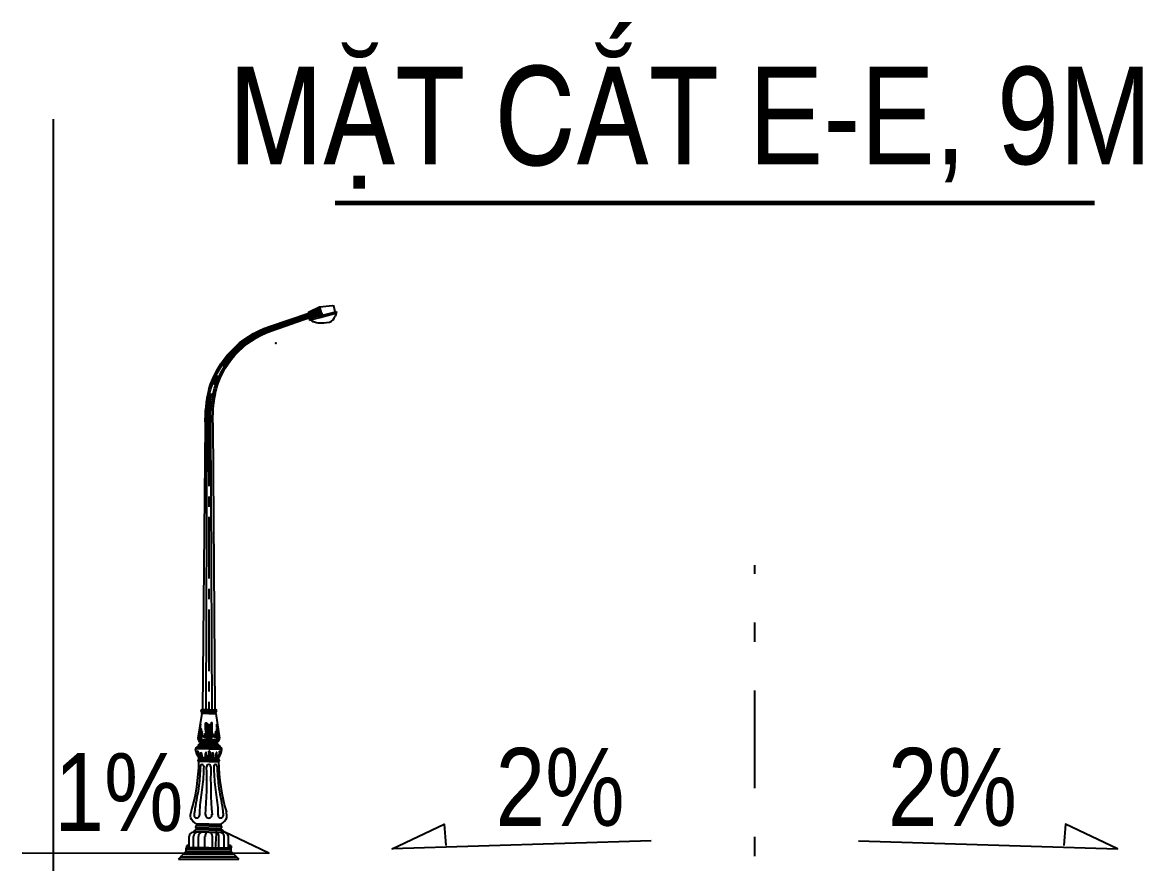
# Model space of a CAD drawing. Header units: millimetres. Extents: x 563079 to 571925, y 2063830 to 2067381.
# Drawn here: x 569082.21 to 569110.63, y 2063873.93 to 2063895.53 of the extents above; entities that cross this region are included whole.
import ezdxf

# ---------------------------------------------------------------- set-up
doc = ezdxf.new("R2010")
doc.units = ezdxf.units.MM
doc.header["$MEASUREMENT"] = 0
doc.linetypes.add('CENTER2', pattern=[1.125, 0.75, -0.125, 0.125, -0.125])
doc.linetypes.add('TIM1', pattern=[5.5, 2.5, -1.25, 0.5, -1.25])
for name, color, linetype in [('Den', 7, 'Continuous'), ('DienHT', 1, 'Continuous'), ('MATCATDUONG', 8, 'Continuous')]:
    doc.layers.add(name, color=color, linetype=linetype)
doc.styles.add('1', font='', dxfattribs={"height": 50})
doc.styles.add('IN', font='')
doc.styles.get('1').set_extended_font_data('.VnArial NarrowH')
doc.styles.get('IN').set_extended_font_data('.VnArial NarrowH')

# ---------------------------------------------------------------- blocks, each defined once
blk = doc.blocks.new('den2')
at = {"layer": 'Den'}
h = blk.add_hatch(color=8, dxfattribs=at)
edge = h.paths.add_edge_path()
edge.add_line((13.47, 67.19), (13.73, 66.3))
edge.add_line((13.73, 66.3), (12.27, 65.91))
edge.add_line((12.27, 65.91), (12.17, 66.55))
edge.add_arc((12.22, 66.56), 0.0557, 105, 189.1284, ccw=False)
edge.add_line((12.21, 66.61), (13.47, 67.19))
at = {"layer": 'Den', "color": 7}
for p, q in [((13.47, 67.19), (15.05, 67.36)), ((15.05, 67.36), (15.2, 67.32)), ((15.38, 66.6), (15.2, 67.32)), ((12.27, 65.91), (12.31, 65.78)), ((-0.45, 52.9), (-0.75, 18.16)), ((0.49, 52.86), (0.74, 18.16)), ((-0.85, 17.7), (-1.33, 14.7)), ((-0.01, 18.16), (-0.85, 18.16)), ((-0.85, 17.7), (-0.85, 17.92)), ((-0.75, 18.24), (-0.84, 18.16)), ((-0.01, 18.16), (0.84, 18.16)), ((0.74, 18.24), (0.83, 18.16)), ((0.84, 17.7), (0.84, 17.92)), ((0.84, 17.7), (1.32, 14.7)), ((-1.19, 13.87), (-1.19, 13.98)), ((1.18, 13.87), (1.18, 13.98)), ((-1.19, 12.13), (-1.19, 12.32)), ((1.18, 12.13), (1.18, 12.32)), ((-1.47, 4.25), (-1.47, 4.05)), ((1.46, 4.25), (1.46, 4.05)), ((-2.4, 1.36), (-2.4, 2.75)), ((-1.47, 3.57), (-1.52, 3.57)), ((-1.47, 3.57), (-1.47, 3.77)), ((1.46, 3.57), (1.46, 3.77)), ((1.46, 3.57), (1.51, 3.57)), ((2.39, 1.36), (2.39, 2.75)), ((-2.75, 1.22), (-2.75, 1.36)), ((2.74, 1.22), (2.74, 1.36)), ((-3.67, 0.01), (-2.75, 0.96)), ((-3.67, 0.01), (3.67, -0.01)), ((-3.4, 0.28), (3.38, 0.28)), ((-3.07, 0.62), (3.05, 0.62)), ((-2.84, 0.85), (2.82, 0.85)), ((-2.75, 0.93), (-2.75, 1.22)), ((-0.02, 0.93), (-2.75, 0.93)), ((-0.02, 0.93), (2.74, 0.93)), ((2.74, 0.93), (2.74, 1.22)), ((2.74, 0.93), (3.67, -0.01))]:
    blk.add_line(p, q, dxfattribs=at)
at = {"layer": 'Den', "color": 3}
for p in [(12.27, 65.91), (13.47, 67.19)]:
    blk.add_line(p, (13.73, 66.3), dxfattribs=at)
at = {"layer": 'Den', "color": 8}
for p, q in [((-0.24, 52.87), (-0.36, 18.16)), ((0.23, 52.88), (0.37, 18.16)), ((-0.01, 17.92), (-0.85, 17.92)), ((-0.01, 17.92), (-0.85, 17.92)), ((-0.01, 17.7), (-0.85, 17.7)), ((-0.01, 17.92), (0.84, 17.92)), ((-0.01, 17.7), (0.84, 17.7)), ((-0.01, 13.6), (-1.43, 13.6)), ((-0.01, 13.72), (-1.33, 13.72)), ((-0.01, 13.98), (-1.19, 13.98)), ((-0.01, 13.87), (-1.19, 13.87)), ((-0.01, 14.22), (-0.96, 14.22)), ((-0.01, 14.22), (0.95, 14.22)), ((-0.01, 14.22), (0.95, 14.22)), ((-0.01, 13.98), (1.18, 13.98)), ((-0.01, 13.87), (1.18, 13.87)), ((-0.01, 13.72), (1.32, 13.72)), ((-0.01, 13.6), (1.42, 13.6)), ((-0.01, 13.4), (-1.64, 13.4)), ((-1.45, 12.88), (-1.44, 12.81)), ((-1.44, 12.88), (-1.45, 12.88)), ((-1.43, 12.97), (-1.44, 12.94)), ((-1.44, 12.94), (-1.44, 12.9)), ((-1.44, 12.9), (-1.42, 12.87)), ((-1.44, 12.81), (-1.43, 12.75)), ((-1.43, 12.97), (-1.41, 12.9)), ((-1.43, 12.75), (-1.42, 12.71)), ((-1.41, 13.04), (-1.42, 13.01)), ((-1.42, 13.01), (-1.42, 13)), ((-1.42, 13), (-1.42, 12.98)), ((-1.42, 12.98), (-1.41, 12.96)), ((-1.42, 12.87), (-1.4, 12.84)), ((-1.39, 13.03), (-1.41, 13.04)), ((-1.41, 12.96), (-1.4, 12.95)), ((-1.41, 12.9), (-1.39, 12.88)), ((-1.4, 13.12), (-1.39, 13.13)), ((-1.4, 13.1), (-1.4, 13.12)), ((-1.4, 13.06), (-1.4, 13.1)), ((-1.37, 13.02), (-1.4, 13.06)), ((-1.4, 12.95), (-1.39, 12.94)), ((-1.4, 12.84), (-1.4, 12.8)), ((-1.4, 12.8), (-1.39, 12.75)), ((-1.39, 13.13), (-1.37, 13.15)), ((-1.37, 13.02), (-1.39, 13.03)), ((-1.39, 12.94), (-1.39, 12.93)), ((-1.39, 12.93), (-1.37, 12.92)), ((-1.39, 12.88), (-1.37, 12.85)), ((-1.37, 13.15), (-1.35, 13.16)), ((-1.36, 12.99), (-1.37, 13.02)), ((-1.35, 12.95), (-1.36, 12.99)), ((-1.35, 12.95), (-1.36, 12.99)), ((-1.33, 13.15), (-1.35, 13.16)), ((-1.35, 12.95), (-1.34, 12.99)), ((-1.35, 12.95), (-1.34, 12.99)), ((-1.34, 12.99), (-1.33, 13.02)), ((-1.31, 13.13), (-1.33, 13.15)), ((-1.33, 13.02), (-1.3, 13.06)), ((-1.33, 13.02), (-1.31, 13.03)), ((-1.33, 13.02), (-1.31, 13.03)), ((-1.32, 12.93), (-1.33, 12.92)), ((-1.31, 12.88), (-1.33, 12.85)), ((-1.31, 12.94), (-1.32, 12.93)), ((-1.3, 13.12), (-1.31, 13.13)), ((-1.31, 13.03), (-1.29, 13.04)), ((-1.31, 13.03), (-1.29, 13.04)), ((-1.3, 12.95), (-1.31, 12.94)), ((-1.29, 12.9), (-1.31, 12.88)), ((-1.3, 12.8), (-1.31, 12.75)), ((-1.3, 13.1), (-1.3, 13.12)), ((-1.3, 13.06), (-1.3, 13.1)), ((-1.29, 12.96), (-1.3, 12.95)), ((-1.28, 12.87), (-1.3, 12.84)), ((-1.3, 12.84), (-1.3, 12.8)), ((-1.28, 12.71), (-1.3, 12.65)), ((-1.29, 13.04), (-1.28, 13.01)), ((-1.29, 13.04), (-1.28, 13.01)), ((-1.28, 12.98), (-1.29, 12.96)), ((-1.28, 13.01), (-1.28, 13)), ((-1.28, 13.01), (-1.28, 13)), ((-1.28, 13), (-1.28, 12.98)), ((-1.26, 12.9), (-1.28, 12.87)), ((-1.26, 12.81), (-1.28, 12.75)), ((-1.28, 12.75), (-1.28, 12.71)), ((-1.26, 12.88), (-1.25, 12.88)), ((-1.25, 12.88), (-1.26, 12.81)), ((-1.26, 12.79), (-1.23, 12.8)), ((-1.23, 12.8), (-1.25, 12.72)), ((-1.25, 12.72), (-1.25, 12.66)), ((-1.25, 12.66), (-1.25, 12.61)), ((-1.25, 12.61), (-1.23, 12.57)), ((-1.23, 12.57), (-1.25, 12.53)), ((-1.22, 12.55), (-1.25, 12.51)), ((-1.25, 12.51), (-1.23, 12.47)), ((-1.19, 12.58), (-1.22, 12.55)), ((-1.17, 12.58), (-1.2, 12.66)), ((-1.2, 12.66), (-1.19, 12.58)), ((-0.01, 12.32), (-1.19, 12.32)), ((-0.01, 12.13), (-1.19, 12.13)), ((-1.18, 12.45), (-1.17, 12.52)), ((-1.16, 12.58), (-1.17, 12.61)), ((-1.16, 12.58), (-1.17, 12.61)), ((-1.17, 12.52), (-1.17, 12.58)), ((-1.16, 12.49), (-1.17, 12.48)), ((-1.16, 12.49), (-1.17, 12.48)), ((-1.17, 12.48), (-1.17, 12.47)), ((-1.17, 12.48), (-1.17, 12.47)), ((-1.17, 12.47), (-1.17, 12.46)), ((-1.17, 12.47), (-1.17, 12.46)), ((-1.17, 12.46), (-1.17, 12.45)), ((-1.17, 12.46), (-1.17, 12.45)), ((-1.17, 12.45), (-1.17, 12.44)), ((-1.17, 12.45), (-1.17, 12.44)), ((-1.17, 12.44), (-1.17, 12.43)), ((-1.17, 12.44), (-1.17, 12.43)), ((-1.17, 12.43), (-1.17, 12.42)), ((-1.17, 12.43), (-1.17, 12.42)), ((-1.16, 12.56), (-1.16, 12.58)), ((-1.16, 12.56), (-1.16, 12.58)), ((-1.15, 12.54), (-1.16, 12.56)), ((-1.15, 12.54), (-1.16, 12.56)), ((-1.15, 12.51), (-1.16, 12.5)), ((-1.15, 12.51), (-1.16, 12.5)), ((-1.16, 12.5), (-1.16, 12.49)), ((-1.16, 12.5), (-1.16, 12.49)), ((-1.14, 12.59), (-1.15, 12.57)), ((-1.14, 12.59), (-1.15, 12.57)), ((-1.15, 12.57), (-1.15, 12.55)), ((-1.15, 12.57), (-1.15, 12.55)), ((-1.15, 12.55), (-1.15, 12.53)), ((-1.15, 12.55), (-1.15, 12.53)), ((-1.15, 12.52), (-1.15, 12.54)), ((-1.15, 12.52), (-1.15, 12.54)), ((-1.15, 12.53), (-1.15, 12.52)), ((-1.15, 12.53), (-1.15, 12.52)), ((-1.15, 12.52), (-1.15, 12.51)), ((-1.15, 12.52), (-1.15, 12.51)), ((-1.13, 12.6), (-1.14, 12.61)), ((-1.14, 12.61), (-1.14, 12.6)), ((-1.13, 12.6), (-1.14, 12.61)), ((-1.14, 12.61), (-1.14, 12.6)), ((-1.14, 12.6), (-1.14, 12.59)), ((-1.14, 12.6), (-1.14, 12.59)), ((-1.12, 12.59), (-1.13, 12.6)), ((-1.12, 12.59), (-1.13, 12.6)), ((-1.12, 12.43), (-1.13, 12.42)), ((-1.12, 12.43), (-1.13, 12.42)), ((-1.13, 12.42), (-1.13, 12.4)), ((-1.11, 12.56), (-1.12, 12.59)), ((-1.11, 12.56), (-1.12, 12.59)), ((-1.11, 12.48), (-1.12, 12.46)), ((-1.11, 12.48), (-1.12, 12.46)), ((-1.12, 12.46), (-1.12, 12.43)), ((-1.12, 12.46), (-1.12, 12.43)), ((-1.12, 12.39), (-1.11, 12.4)), ((-1.12, 12.38), (-1.12, 12.39)), ((-1.12, 12.37), (-1.12, 12.38)), ((-1.12, 12.36), (-1.12, 12.37)), ((-1.11, 12.35), (-1.12, 12.36)), ((-1.11, 12.53), (-1.11, 12.56)), ((-1.11, 12.53), (-1.11, 12.56)), ((-1.11, 12.5), (-1.11, 12.53)), ((-1.11, 12.5), (-1.11, 12.53)), ((-1.11, 12.48), (-1.11, 12.5)), ((-1.11, 12.48), (-1.11, 12.5)), ((-1.1, 12.49), (-1.11, 12.48)), ((-1.1, 12.49), (-1.11, 12.48)), ((-1.11, 12.41), (-1.1, 12.42)), ((-1.11, 12.4), (-1.11, 12.41)), ((-1.1, 12.34), (-1.11, 12.35)), ((-1.09, 12.48), (-1.1, 12.49)), ((-1.09, 12.48), (-1.1, 12.49)), ((-1.1, 12.44), (-1.09, 12.47)), ((-1.1, 12.44), (-1.09, 12.47)), ((-1.1, 12.42), (-1.1, 12.44)), ((-1.1, 12.42), (-1.1, 12.44)), ((-1.09, 12.47), (-1.09, 12.48)), ((-1.09, 12.47), (-1.09, 12.48)), ((-0.98, 12.85), (-0.96, 12.89)), ((-0.96, 12.78), (-0.98, 12.85)), ((-0.98, 12.74), (-0.97, 12.78)), ((-0.93, 12.67), (-0.98, 12.74)), ((-0.98, 12.54), (-0.98, 12.57)), ((-0.98, 12.57), (-0.96, 12.57)), ((-0.96, 12.48), (-0.98, 12.54)), ((-0.98, 12.32), (-0.93, 12.4)), ((-0.97, 12.78), (-0.95, 12.74)), ((-0.96, 12.99), (-0.95, 13.01)), ((-0.96, 12.92), (-0.96, 12.99)), ((-0.92, 12.83), (-0.96, 12.92)), ((-0.96, 12.89), (-0.96, 12.9)), ((-0.96, 12.9), (-0.94, 12.85)), ((-0.92, 12.72), (-0.96, 12.78)), ((-0.96, 12.62), (-0.96, 12.68)), ((-0.96, 12.68), (-0.93, 12.64)), ((-0.92, 12.56), (-0.96, 12.62)), ((-0.96, 12.57), (-0.94, 12.52)), ((-0.93, 12.46), (-0.96, 12.48)), ((-0.95, 13.01), (-0.93, 12.98)), ((-0.95, 12.74), (-0.92, 12.72)), ((-0.94, 12.85), (-0.92, 12.83)), ((-0.94, 12.52), (-0.92, 12.5)), ((-0.92, 12.59), (-0.93, 12.67)), ((-0.93, 12.64), (-0.92, 12.62)), ((-0.93, 12.43), (-0.93, 12.46)), ((-0.93, 12.4), (-0.93, 12.43)), ((-0.92, 12.62), (-0.92, 12.59)), ((-0.92, 12.5), (-0.92, 12.56)), ((-0.92, 12.5), (-0.92, 12.5)), ((-0.37, 12.6), (-0.35, 12.67)), ((-0.36, 12.63), (-0.37, 12.6)), ((-0.37, 12.57), (-0.32, 12.63)), ((-0.37, 12.51), (-0.37, 12.57)), ((-0.36, 12.5), (-0.37, 12.51)), ((-0.36, 12.84), (-0.32, 12.93)), ((-0.34, 12.85), (-0.36, 12.84)), ((-0.36, 12.73), (-0.33, 12.79)), ((-0.34, 12.74), (-0.36, 12.73)), ((-0.35, 12.65), (-0.36, 12.63)), ((-0.34, 12.53), (-0.36, 12.5)), ((-0.34, 13.01), (-0.35, 12.98)), ((-0.35, 12.67), (-0.31, 12.75)), ((-0.32, 12.68), (-0.35, 12.65)), ((-0.35, 12.46), (-0.33, 12.49)), ((-0.35, 12.43), (-0.35, 12.46)), ((-0.35, 12.4), (-0.35, 12.43)), ((-0.31, 12.33), (-0.35, 12.4)), ((-0.32, 13), (-0.34, 13.01)), ((-0.32, 12.91), (-0.34, 12.85)), ((-0.31, 12.79), (-0.34, 12.74)), ((-0.33, 12.57), (-0.34, 12.53)), ((-0.33, 12.79), (-0.31, 12.85)), ((-0.31, 12.58), (-0.33, 12.57)), ((-0.33, 12.49), (-0.31, 12.54)), ((-0.32, 12.93), (-0.32, 13)), ((-0.32, 12.9), (-0.32, 12.91)), ((-0.31, 12.85), (-0.32, 12.9)), ((-0.32, 12.63), (-0.32, 12.68)), ((-0.31, 12.75), (-0.31, 12.79)), ((-0.31, 12.54), (-0.31, 12.58)), ((0.07, 12.32), (-0.29, 12.32)), ((-0.19, 12.49), (-0.18, 12.49)), ((-0.19, 12.49), (-0.19, 12.49)), ((-0.19, 12.48), (-0.19, 12.49)), ((-0.19, 12.45), (-0.19, 12.48)), ((-0.18, 12.43), (-0.19, 12.45)), ((-0.19, 12.35), (-0.17, 12.36)), ((-0.18, 12.54), (-0.17, 12.56)), ((-0.18, 12.51), (-0.18, 12.54)), ((-0.18, 12.49), (-0.18, 12.51)), ((-0.18, 12.49), (-0.17, 12.46)), ((-0.18, 12.41), (-0.18, 12.43)), ((-0.17, 12.4), (-0.18, 12.41)), ((-0.17, 12.56), (-0.16, 12.59)), ((-0.17, 12.46), (-0.16, 12.44)), ((-0.17, 12.39), (-0.17, 12.4)), ((-0.16, 12.39), (-0.17, 12.39)), ((-0.17, 12.36), (-0.16, 12.37)), ((-0.16, 12.59), (-0.15, 12.61)), ((-0.16, 12.44), (-0.16, 12.42)), ((-0.16, 12.42), (-0.15, 12.41)), ((-0.16, 12.38), (-0.16, 12.39)), ((-0.16, 12.37), (-0.16, 12.38)), ((-0.15, 12.62), (-0.14, 12.61)), ((-0.15, 12.61), (-0.15, 12.62)), ((-0.14, 12.61), (-0.14, 12.6)), ((-0.14, 12.6), (-0.14, 12.58)), ((-0.14, 12.58), (-0.14, 12.56)), ((-0.14, 12.56), (-0.14, 12.54)), ((-0.14, 12.54), (-0.14, 12.53)), ((-0.14, 12.53), (-0.13, 12.52)), ((-0.13, 12.55), (-0.12, 12.56)), ((-0.13, 12.53), (-0.13, 12.55)), ((-0.13, 12.52), (-0.13, 12.51)), ((-0.13, 12.51), (-0.12, 12.5)), ((-0.12, 12.59), (-0.08, 12.66)), ((-0.12, 12.59), (-0.12, 12.62)), ((-0.11, 12.52), (-0.12, 12.59)), ((-0.12, 12.56), (-0.12, 12.59)), ((-0.12, 12.5), (-0.12, 12.49)), ((-0.12, 12.49), (-0.12, 12.48)), ((-0.12, 12.48), (-0.12, 12.46)), ((-0.12, 12.46), (-0.12, 12.45)), ((-0.12, 12.46), (-0.12, 12.46)), ((-0.12, 12.45), (-0.12, 12.44)), ((-0.12, 12.44), (-0.12, 12.43)), ((-0.11, 12.46), (-0.11, 12.52)), ((-0.08, 12.66), (-0.09, 12.59)), ((-0.09, 12.59), (-0.07, 12.56)), ((-0.07, 12.56), (-0.04, 12.52)), ((-0.05, 12.8), (-0.03, 12.72)), ((-0.03, 12.8), (-0.05, 12.8)), ((-0.04, 12.61), (-0.05, 12.58)), ((-0.05, 12.58), (-0.04, 12.53)), ((-0.04, 12.52), (-0.05, 12.48)), ((-0.04, 12.89), (-0.02, 12.81)), ((-0.02, 12.88), (-0.04, 12.89)), ((-0.03, 12.67), (-0.04, 12.61)), ((-0.02, 12.98), (-0.03, 12.95)), ((-0.03, 12.95), (-0.02, 12.9)), ((-0.03, 12.72), (-0.03, 12.67)), ((-0.02, 12.97), (0, 12.9)), ((-0.02, 12.9), (0, 12.88)), ((-0.02, 12.81), (-0.01, 12.76)), ((-0.01, 13.4), (1.61, 13.4)), ((-0.01, 12.76), (0, 12.71)), ((-0.01, 12.32), (1.18, 12.32)), ((-0.01, 12.13), (1.18, 12.13)), ((0.01, 13.04), (0, 13.02)), ((0, 13.02), (0, 13.01)), ((0, 13.01), (0, 12.99)), ((0, 12.99), (0.01, 12.97)), ((0, 12.9), (0.03, 12.88)), ((0, 12.88), (0.01, 12.85)), ((0, 12.71), (0.02, 12.66)), ((0.01, 13.11), (0.02, 13.12)), ((0.02, 13.07), (0.01, 13.11)), ((0.03, 13.04), (0.01, 13.04)), ((0.01, 12.97), (0.01, 12.96)), ((0.01, 12.96), (0.02, 12.94)), ((0.01, 12.85), (0.01, 12.8)), ((0.01, 12.8), (0.03, 12.76)), ((0.02, 13.12), (0.03, 13.14)), ((0.04, 13.03), (0.02, 13.07)), ((0.02, 12.94), (0.03, 12.93)), ((0.03, 13.14), (0.05, 13.15)), ((0.04, 13.02), (0.03, 13.04)), ((0.03, 12.93), (0.05, 12.92)), ((0.03, 12.88), (0.05, 12.86)), ((0.06, 13), (0.04, 13.02)), ((0.05, 13.15), (0.06, 13.16)), ((0.07, 12.96), (0.06, 13)), ((0.07, 12.96), (0.06, 13)), ((0.08, 13.15), (0.07, 13.16)), ((0.07, 12.96), (0.08, 13)), ((0.07, 12.96), (0.08, 13)), ((0.07, 12.32), (0.42, 12.32)), ((0.07, 12.32), (0.42, 12.32)), ((0.1, 13.14), (0.08, 13.15)), ((0.08, 13), (0.09, 13.02)), ((0.1, 12.93), (0.08, 12.92)), ((0.1, 12.88), (0.08, 12.86)), ((0.09, 13.03), (0.11, 13.07)), ((0.09, 13.02), (0.1, 13.04)), ((0.09, 13.02), (0.1, 13.04)), ((0.11, 13.12), (0.1, 13.14)), ((0.1, 13.04), (0.13, 13.04)), ((0.1, 13.04), (0.13, 13.04)), ((0.11, 12.94), (0.1, 12.93)), ((0.13, 12.9), (0.1, 12.88)), ((0.12, 12.8), (0.1, 12.76)), ((0.12, 13.11), (0.11, 13.12)), ((0.11, 13.07), (0.12, 13.11)), ((0.12, 12.96), (0.11, 12.94)), ((0.14, 12.71), (0.11, 12.66)), ((0.13, 12.97), (0.12, 12.96)), ((0.14, 12.88), (0.12, 12.85)), ((0.12, 12.85), (0.12, 12.8)), ((0.13, 13.04), (0.13, 13.02)), ((0.13, 13.04), (0.13, 13.02)), ((0.13, 13.02), (0.13, 13.01)), ((0.13, 13.02), (0.13, 13.01)), ((0.13, 13.01), (0.13, 12.99)), ((0.13, 12.99), (0.13, 12.97)), ((0.15, 12.9), (0.14, 12.88)), ((0.15, 12.81), (0.14, 12.76)), ((0.14, 12.76), (0.14, 12.71)), ((0.15, 12.88), (0.17, 12.89)), ((0.17, 12.89), (0.15, 12.81)), ((0.16, 12.8), (0.19, 12.8)), ((0.19, 12.8), (0.16, 12.72)), ((0.16, 12.72), (0.16, 12.67)), ((0.16, 12.67), (0.17, 12.61)), ((0.17, 12.61), (0.19, 12.58)), ((0.19, 12.58), (0.17, 12.53)), ((0.2, 12.56), (0.17, 12.52)), ((0.17, 12.52), (0.19, 12.48)), ((0.23, 12.59), (0.2, 12.56)), ((0.25, 12.59), (0.21, 12.66)), ((0.21, 12.66), (0.23, 12.59)), ((0.24, 12.52), (0.25, 12.59)), ((0.24, 12.46), (0.24, 12.52)), ((0.25, 12.59), (0.25, 12.62)), ((0.25, 12.59), (0.25, 12.62)), ((0.26, 12.56), (0.25, 12.59)), ((0.26, 12.56), (0.25, 12.59)), ((0.26, 12.51), (0.25, 12.5)), ((0.26, 12.51), (0.25, 12.5)), ((0.25, 12.5), (0.25, 12.49)), ((0.25, 12.5), (0.25, 12.49)), ((0.25, 12.49), (0.25, 12.48)), ((0.25, 12.49), (0.25, 12.48)), ((0.25, 12.48), (0.25, 12.46)), ((0.25, 12.48), (0.25, 12.46)), ((0.25, 12.46), (0.25, 12.46)), ((0.25, 12.46), (0.25, 12.45)), ((0.25, 12.46), (0.25, 12.46)), ((0.25, 12.46), (0.25, 12.45)), ((0.25, 12.45), (0.25, 12.44)), ((0.25, 12.45), (0.25, 12.44)), ((0.25, 12.44), (0.25, 12.43)), ((0.25, 12.44), (0.25, 12.43)), ((0.26, 12.55), (0.26, 12.56)), ((0.26, 12.55), (0.26, 12.56)), ((0.27, 12.53), (0.26, 12.55)), ((0.27, 12.53), (0.26, 12.55)), ((0.27, 12.53), (0.26, 12.52)), ((0.27, 12.53), (0.26, 12.52)), ((0.26, 12.52), (0.26, 12.51)), ((0.26, 12.52), (0.26, 12.51)), ((0.28, 12.62), (0.27, 12.61)), ((0.28, 12.62), (0.27, 12.61)), ((0.27, 12.61), (0.27, 12.6)), ((0.27, 12.61), (0.27, 12.6)), ((0.27, 12.6), (0.27, 12.58)), ((0.27, 12.6), (0.27, 12.58)), ((0.27, 12.58), (0.27, 12.56)), ((0.27, 12.58), (0.27, 12.56)), ((0.27, 12.56), (0.27, 12.54)), ((0.27, 12.56), (0.27, 12.54)), ((0.27, 12.54), (0.27, 12.53)), ((0.27, 12.54), (0.27, 12.53)), ((0.29, 12.61), (0.28, 12.62)), ((0.29, 12.61), (0.28, 12.62)), ((0.29, 12.59), (0.29, 12.61)), ((0.29, 12.59), (0.29, 12.61)), ((0.31, 12.56), (0.29, 12.59)), ((0.31, 12.56), (0.29, 12.59)), ((0.3, 12.46), (0.29, 12.44)), ((0.3, 12.46), (0.29, 12.44)), ((0.29, 12.44), (0.29, 12.42)), ((0.29, 12.44), (0.29, 12.42)), ((0.29, 12.42), (0.29, 12.41)), ((0.29, 12.38), (0.3, 12.39)), ((0.29, 12.37), (0.29, 12.38)), ((0.3, 12.36), (0.29, 12.37)), ((0.31, 12.49), (0.3, 12.46)), ((0.31, 12.49), (0.3, 12.46)), ((0.3, 12.4), (0.31, 12.41)), ((0.3, 12.39), (0.3, 12.4)), ((0.3, 12.39), (0.3, 12.39)), ((0.32, 12.35), (0.3, 12.36)), ((0.31, 12.54), (0.31, 12.56)), ((0.31, 12.54), (0.31, 12.56)), ((0.31, 12.51), (0.31, 12.54)), ((0.31, 12.51), (0.31, 12.54)), ((0.31, 12.49), (0.31, 12.51)), ((0.31, 12.49), (0.31, 12.51)), ((0.32, 12.49), (0.31, 12.49)), ((0.32, 12.49), (0.31, 12.49)), ((0.31, 12.43), (0.32, 12.45)), ((0.31, 12.43), (0.32, 12.45)), ((0.31, 12.41), (0.31, 12.43)), ((0.32, 12.48), (0.32, 12.49)), ((0.32, 12.49), (0.32, 12.49)), ((0.32, 12.48), (0.32, 12.49)), ((0.32, 12.49), (0.32, 12.49)), ((0.32, 12.45), (0.32, 12.48)), ((0.32, 12.45), (0.32, 12.48)), ((0.44, 12.85), (0.45, 12.9)), ((0.46, 12.79), (0.44, 12.85)), ((0.44, 12.75), (0.45, 12.79)), ((0.48, 12.67), (0.44, 12.75)), ((0.44, 12.54), (0.44, 12.58)), ((0.44, 12.58), (0.46, 12.57)), ((0.46, 12.49), (0.44, 12.54)), ((0.44, 12.33), (0.48, 12.4)), ((0.45, 13), (0.47, 13.01)), ((0.45, 12.93), (0.45, 13)), ((0.49, 12.84), (0.45, 12.93)), ((0.45, 12.9), (0.45, 12.91)), ((0.45, 12.91), (0.48, 12.85)), ((0.45, 12.79), (0.47, 12.74)), ((0.45, 12.63), (0.45, 12.68)), ((0.45, 12.68), (0.48, 12.65)), ((0.5, 12.57), (0.45, 12.63)), ((0.49, 12.73), (0.46, 12.79)), ((0.46, 12.57), (0.48, 12.53)), ((0.48, 12.46), (0.46, 12.49)), ((0.47, 13.01), (0.48, 12.98)), ((0.47, 12.74), (0.49, 12.73)), ((0.48, 12.85), (0.49, 12.84)), ((0.5, 12.6), (0.48, 12.67)), ((0.48, 12.65), (0.49, 12.63)), ((0.48, 12.53), (0.49, 12.5)), ((0.48, 12.43), (0.48, 12.46)), ((0.48, 12.4), (0.48, 12.43)), ((0.49, 12.63), (0.5, 12.6)), ((0.49, 12.5), (0.5, 12.51)), ((0.5, 12.51), (0.5, 12.57)), ((0.92, 12.6), (0.93, 12.68)), ((0.93, 12.63), (0.92, 12.6)), ((0.92, 12.57), (0.97, 12.63)), ((0.92, 12.52), (0.92, 12.57)), ((0.93, 12.51), (0.92, 12.52)), ((0.95, 13.02), (0.93, 12.99)), ((0.93, 12.84), (0.97, 12.94)), ((0.94, 12.86), (0.93, 12.84)), ((0.93, 12.74), (0.96, 12.8)), ((0.93, 12.68), (0.98, 12.76)), ((0.95, 12.75), (0.93, 12.74)), ((0.97, 12.69), (0.93, 12.66)), ((0.93, 12.66), (0.93, 12.63)), ((0.94, 12.53), (0.93, 12.51)), ((0.93, 12.47), (0.96, 12.5)), ((0.93, 12.44), (0.93, 12.47)), ((0.93, 12.41), (0.93, 12.44)), ((0.98, 12.33), (0.93, 12.41)), ((0.97, 12.91), (0.94, 12.86)), ((0.96, 12.58), (0.94, 12.53)), ((0.97, 13.01), (0.95, 13.02)), ((0.97, 12.8), (0.95, 12.75)), ((0.96, 12.8), (0.98, 12.86)), ((0.98, 12.59), (0.96, 12.58)), ((0.96, 12.5), (0.98, 12.55)), ((0.97, 12.94), (0.97, 13.01)), ((0.97, 12.91), (0.97, 12.91)), ((0.98, 12.86), (0.97, 12.91)), ((0.98, 12.76), (0.97, 12.8)), ((0.97, 12.63), (0.97, 12.69)), ((0.98, 12.55), (0.98, 12.59)), ((1.18, 12.33), (0.99, 12.33)), ((1.1, 12.5), (1.11, 12.49)), ((1.1, 12.49), (1.1, 12.5)), ((1.1, 12.48), (1.1, 12.49)), ((1.1, 12.46), (1.1, 12.48)), ((1.1, 12.44), (1.1, 12.46)), ((1.11, 12.42), (1.1, 12.44)), ((1.1, 12.36), (1.12, 12.36)), ((1.11, 12.57), (1.13, 12.6)), ((1.11, 12.54), (1.11, 12.57)), ((1.11, 12.52), (1.11, 12.54)), ((1.11, 12.49), (1.11, 12.52)), ((1.11, 12.49), (1.12, 12.47)), ((1.11, 12.41), (1.11, 12.42)), ((1.12, 12.4), (1.11, 12.41)), ((1.12, 12.47), (1.13, 12.44)), ((1.12, 12.39), (1.12, 12.4)), ((1.13, 12.38), (1.12, 12.39)), ((1.12, 12.36), (1.13, 12.37)), ((1.13, 12.62), (1.14, 12.63)), ((1.13, 12.6), (1.13, 12.62)), ((1.13, 12.44), (1.13, 12.43)), ((1.13, 12.43), (1.13, 12.41)), ((1.13, 12.37), (1.13, 12.38)), ((1.14, 12.63), (1.14, 12.61)), ((1.14, 12.61), (1.15, 12.6)), ((1.15, 12.6), (1.15, 12.59)), ((1.15, 12.59), (1.15, 12.57)), ((1.15, 12.55), (1.16, 12.57)), ((1.15, 12.57), (1.15, 12.55)), ((1.15, 12.54), (1.15, 12.55)), ((1.15, 12.55), (1.15, 12.54)), ((1.15, 12.54), (1.15, 12.53)), ((1.15, 12.53), (1.16, 12.52)), ((1.16, 12.57), (1.17, 12.6)), ((1.16, 12.52), (1.16, 12.5)), ((1.16, 12.5), (1.17, 12.5)), ((1.17, 12.6), (1.2, 12.67)), ((1.17, 12.6), (1.17, 12.62)), ((1.18, 12.53), (1.17, 12.6)), ((1.17, 12.5), (1.17, 12.49)), ((1.17, 12.49), (1.17, 12.47)), ((1.17, 12.47), (1.17, 12.45)), ((1.17, 12.47), (1.17, 12.47)), ((1.17, 12.45), (1.17, 12.44)), ((1.17, 12.45), (1.17, 12.45)), ((1.18, 12.47), (1.18, 12.53)), ((1.2, 12.67), (1.19, 12.6)), ((1.19, 12.6), (1.22, 12.56)), ((1.22, 12.56), (1.25, 12.52)), ((1.23, 12.81), (1.25, 12.73)), ((1.26, 12.8), (1.23, 12.81)), ((1.25, 12.62), (1.23, 12.59)), ((1.23, 12.59), (1.25, 12.54)), ((1.25, 12.52), (1.23, 12.48)), ((1.25, 12.89), (1.27, 12.82)), ((1.27, 12.89), (1.25, 12.89)), ((1.25, 12.73), (1.25, 12.68)), ((1.25, 12.68), (1.25, 12.62)), ((1.27, 12.98), (1.26, 12.96)), ((1.26, 12.96), (1.27, 12.91)), ((1.27, 12.98), (1.29, 12.91)), ((1.27, 12.91), (1.28, 12.88)), ((1.27, 12.82), (1.28, 12.77)), ((1.29, 13.05), (1.28, 13.03)), ((1.28, 13.03), (1.29, 13.01)), ((1.28, 12.88), (1.3, 12.86)), ((1.28, 12.77), (1.28, 12.72)), ((1.28, 12.72), (1.31, 12.66)), ((1.31, 13.04), (1.29, 13.05)), ((1.29, 13.01), (1.29, 13)), ((1.29, 13), (1.29, 12.98)), ((1.29, 12.98), (1.3, 12.97)), ((1.29, 12.91), (1.32, 12.89)), ((1.3, 13.11), (1.31, 13.13)), ((1.31, 13.07), (1.3, 13.11)), ((1.3, 12.97), (1.31, 12.95)), ((1.3, 12.86), (1.3, 12.81)), ((1.3, 12.81), (1.32, 12.77)), ((1.31, 13.13), (1.32, 13.15)), ((1.33, 13.04), (1.31, 13.07)), ((1.33, 13.03), (1.31, 13.04)), ((1.31, 12.95), (1.32, 12.94)), ((1.32, 13.15), (1.33, 13.16)), ((1.32, 12.94), (1.34, 12.93)), ((1.32, 12.89), (1.33, 12.87)), ((1.33, 13.16), (1.35, 13.17)), ((1.34, 13.01), (1.33, 13.03)), ((1.35, 12.96), (1.34, 13.01)), ((1.35, 12.96), (1.34, 13.01)), ((1.37, 13.16), (1.35, 13.17)), ((1.35, 12.96), (1.36, 13.01)), ((1.35, 12.96), (1.36, 13.01)), ((1.36, 13.01), (1.38, 13.03)), ((1.39, 13.15), (1.37, 13.16)), ((1.39, 12.94), (1.37, 12.93)), ((1.39, 12.89), (1.37, 12.87)), ((1.38, 13.04), (1.4, 13.07)), ((1.38, 13.03), (1.39, 13.04)), ((1.38, 13.03), (1.39, 13.04)), ((1.4, 13.13), (1.39, 13.15)), ((1.39, 13.04), (1.41, 13.05)), ((1.39, 13.04), (1.41, 13.05)), ((1.4, 12.95), (1.39, 12.94)), ((1.42, 12.91), (1.39, 12.89)), ((1.41, 12.81), (1.39, 12.77)), ((1.41, 13.11), (1.4, 13.13)), ((1.4, 13.07), (1.41, 13.11)), ((1.41, 12.97), (1.4, 12.95)), ((1.41, 13.05), (1.42, 13.03)), ((1.41, 13.05), (1.42, 13.03)), ((1.42, 13), (1.41, 12.98)), ((1.41, 12.98), (1.41, 12.97)), ((1.42, 12.88), (1.41, 12.86)), ((1.41, 12.86), (1.41, 12.81)), ((1.42, 13.03), (1.42, 13.01)), ((1.42, 13.03), (1.42, 13.01)), ((1.42, 13.01), (1.42, 13)), ((1.44, 12.91), (1.42, 12.88)), ((1.44, 12.89), (1.46, 12.89)), ((1.46, 12.89), (1.44, 12.82)), ((-0.01, 11.89), (-1.19, 11.89)), ((-0.01, 11.89), (1.18, 11.89)), ((-0.01, 4.25), (-1.47, 4.25)), ((-0.01, 4.05), (-1.47, 4.05)), ((-0.01, 4.25), (1.46, 4.25)), ((-0.01, 4.05), (1.46, 4.05)), ((-1.87, 1.36), (-1.87, 2.75)), ((-0.01, 3.29), (-1.85, 3.29)), ((-0.01, 3.77), (-1.47, 3.77)), ((-0.01, 3.57), (-1.47, 3.57)), ((-1.25, 1.36), (-1.25, 2.75)), ((-0.46, 1.36), (-0.46, 2.75)), ((-0.01, 3.77), (1.46, 3.77)), ((-0.01, 3.57), (1.46, 3.57)), ((-0.01, 3.29), (1.84, 3.29)), ((0.44, 1.36), (0.44, 2.75)), ((1.24, 1.36), (1.24, 2.75)), ((1.86, 1.36), (1.86, 2.75)), ((-0.01, 1.36), (-2.75, 1.36)), ((-2.45, 1.6), (-2.7, 1.6)), ((-2.45, 1.49), (-2.7, 1.49)), ((-0.01, 1.36), (2.74, 1.36)), ((2.71, 1.6), (2.46, 1.6)), ((2.71, 1.49), (2.46, 1.49)), ((-0.01, 1.22), (-2.75, 1.22)), ((-0.01, 1.22), (2.74, 1.22))]:
    blk.add_line(p, q, dxfattribs=at)
at = {"layer": 'Den', "color": 5, "linetype": 'CENTER2', "ltscale": 10}
blk.add_line((0, 52.88), (-0.01, 18.16), dxfattribs=at)
at = {"layer": 'Den', "color": 8, "linetype": 'ByBlock'}
for p, q in [((-2.7, 1.6), (-2.7, 1.51)), ((-2.7, 1.51), (-2.7, 1.36)), ((-2.64, 1.6), (-2.64, 1.51)), ((-2.64, 1.51), (-2.64, 1.36)), ((-2.52, 1.6), (-2.52, 1.51)), ((-2.52, 1.51), (-2.52, 1.36)), ((-2.45, 1.6), (-2.45, 1.51)), ((-2.45, 1.51), (-2.45, 1.36)), ((2.46, 1.6), (2.46, 1.51)), ((2.46, 1.51), (2.46, 1.36)), ((2.52, 1.6), (2.52, 1.52)), ((2.52, 1.51), (2.52, 1.36)), ((2.64, 1.6), (2.64, 1.52)), ((2.64, 1.51), (2.64, 1.36)), ((2.71, 1.6), (2.71, 1.51)), ((2.71, 1.51), (2.71, 1.36))]:
    blk.add_line(p, q, dxfattribs=at)
at = {"layer": 'Den', "color": 7}
for points in [[(0, 57.12, -0.242861), (7.37, 64.82), (12.18, 66.44)], [(0.76, 56.59, -0.260971), (7.61, 64.28), (12.36, 65.93)]]:
    blk.add_lwpolyline(points, format="xyb", dxfattribs=at)
at = {"layer": 'Den', "color": 8}
for points in [[(0.03, 56.39, -0.255439), (7.39, 64.67), (12.22, 66.33)], [(0.53, 56.62, -0.254549), (7.49, 64.4), (12.31, 66.06)], [(-2.48, 1.6, 0.264042), (-2.58, 1.67, 0.264042), (-2.67, 1.6)], [(2.68, 1.6, 0.264042), (2.58, 1.67, 0.264042), (2.49, 1.6)]]:
    blk.add_lwpolyline(points, format="xyb", dxfattribs=at)
at = {"layer": 'Den', "color": 5, "linetype": 'CENTER2', "ltscale": 10}
blk.add_lwpolyline([(0.31, 56.67, -0.250225), (7.47, 64.53), (12.28, 66.19)], format="xyb", dxfattribs=at)
at = {"layer": 'Den', "color": 3}
blk.add_lwpolyline([(12.27, 65.91), (12.17, 66.55, -0.384507), (12.21, 66.61), (13.47, 67.19)], format="xyb", dxfattribs=at)
at = {"layer": 'Den', "color": 7}
for points in [[(13.32, 66.05), (12.21, 65.75)], [(13.32, 66.05), (14.79, 66.44)], [(13.52, 65.91), (14.83, 66.26)], [(14.79, 66.44), (15.53, 66.64)], [(14.83, 66.26), (15.58, 66.46)], [(15.58, 66.46), (15.53, 66.64)], [(12.21, 65.75), (12.26, 65.57)], [(12.26, 65.57), (13.52, 65.91)]]:
    blk.add_lwpolyline(points, dxfattribs=at)
blk.add_lwpolyline([(13.89, 66.02), (13.8, 66.39), (13.63, 66.34), (13.73, 65.98)], close=True, dxfattribs=at)
for centre, radius, start, end in [((14.36, 66.31), 1.03, 289.4878, 345.4723), ((14.32, 53.44), 14.78, 165.5774, 182.1094), ((15.43, 53.66), 14.96, 168.6989, 183.0577), ((-0.85, 18.04), 0.12, 90, 270), ((0.84, 18.04), 0.12, 270, 90), ((0.5, 11.81), 2.66, 129.2632, 142.8329), ((-0.8, 14.72), 0.529, 182.7361, 251.9742), ((-1.2, 14.21), 0.234, 272.3234, 2.074), ((0.79, 14.72), 0.529, 288.0258, 357.2639), ((1.19, 14.21), 0.234, 177.926, 267.6766), ((-0.48, 11.93), 2.55, 35.7426, 49.6006), ((0.93, 13.85), 2.62, 190.7392, 215.8606), ((-1.19, 12.01), 0.12, 90, 270), ((-0.85, 13.76), 2.49, 324.4578, 350.7223), ((1.18, 12.01), 0.12, 270, 90), ((-23.37, 12.22), 22.18, 343.003, 359.1471), ((23.36, 12.22), 22.18, 180.8529, 196.997), ((-1.47, 3.91), 0.141, 90, 270), ((1.46, 3.91), 0.141, 270, 90), ((-1.7, 2.59), 0.721, 101.8105, 166.5532), ((-1.35, 3.05), 0.553, 108.1171, 153.856), ((1.34, 3.05), 0.553, 26.144, 71.8829), ((1.69, 2.59), 0.721, 13.4468, 78.1895)]:
    blk.add_arc(centre, radius, start, end, dxfattribs=at)
at = {"layer": 'Den', "color": 5, "linetype": 'CENTER2', "ltscale": 10}
blk.add_arc((14.76, 53.58), 14.79, 167.9416, 182.7503, dxfattribs=at)
at = {"layer": 'Den', "color": 8}
for centre, radius, start, end in [((14.76, 53.58), 14.55, 167.9416, 182.7503), ((16.91, 53.3), 17.16, 169.6386, 181.4508), ((0.36, 15.69), 1.53, 151.0141, 162.13), ((-0.24, 16.15), 0.795, 158.9473, 187.5671), ((-1.36, 16.12), 2.36, 357.6044, 7.11), ((-0.39, 15.37), 0.751, 133.7354, 163.7783), ((-0.68, 15.17), 0.403, 102.7156, 153.7404), ((-2.2, 15.94), 1.18, 350.7904, 5.0433), ((-0.5, 14.72), 0.515, 166.9535, 197.5306), ((-0.7, 14.99), 0.337, 125.5722, 160.074), ((-0.78, 14.79), 0.23, 118.0463, 167.0911), ((-1.61, 15.78), 0.717, 330.204, 10.2208), ((-0.83, 14.74), 0.114, 94.9061, 164.0131), ((-0.82, 14.94), 0.146, 67.7783, 137.0148), ((-1.09, 15.52), 0.322, 308.6914, 7.1951), ((-0.76, 15.12), 0.196, 77.743, 131.6503), ((-0.84, 14.92), 0.082, 357.4618, 125.2656), ((-0.95, 15.3), 0.234, 290.768, 2.8036), ((-0.83, 14.78), 0.0732, 13.0849, 99.5678), ((-0.82, 14.95), 0.14, 11.9811, 68.3401), ((-0.82, 14.95), 0.14, 11.9811, 68.3401), ((-0.45, 14.96), 0.147, 118.2329, 174.5919), ((-0.44, 14.96), 0.154, 49.5582, 118.7947), ((-0.41, 14.94), 0.0862, 61.3074, 189.1112), ((-0.41, 14.79), 0.0768, 87.0051, 173.4881), ((-0.08, 15.36), 0.38, 176.4046, 219.414), ((-0.46, 15.15), 0.23, 17.6374, 88.6668), ((-0.41, 14.75), 0.12, 22.5599, 91.6669), ((-0.05, 15.54), 0.344, 166.5414, 217.9278), ((-0.43, 15.38), 0.25, 4.9041, 78.5629), ((-0.87, 14.62), 0.704, 31.9376, 44.9931), ((-0.46, 14.79), 0.242, 19.4819, 68.5267), ((-0.38, 15.67), 0.28, 358.5171, 74.2954), ((0.6, 15.85), 0.915, 174.0376, 188.402), ((0.39, 15.86), 0.712, 191.681, 206.1964), ((-0.74, 14.69), 0.54, 349.0424, 19.6195), ((0.41, 15.67), 0.28, 105.7046, 181.4829), ((0.46, 15.38), 0.25, 101.4371, 175.0959), ((0.77, 14.69), 0.54, 160.3805, 190.9576), ((0.49, 14.79), 0.242, 111.4733, 160.5181), ((-0.36, 15.86), 0.712, 333.8036, 348.319), ((0.49, 15.15), 0.23, 91.3332, 162.3626), ((0.9, 14.62), 0.704, 135.0069, 148.0624), ((0.44, 14.75), 0.12, 88.3331, 157.4401), ((-0.57, 15.85), 0.915, 351.598, 5.9624), ((0.08, 15.54), 0.344, 322.0722, 13.4586), ((0.47, 14.96), 0.154, 61.2053, 130.4418), ((0.11, 15.36), 0.38, 320.586, 3.5954), ((0.44, 14.94), 0.0862, 350.8888, 118.6926), ((0.44, 14.79), 0.0768, 6.5119, 92.9949), ((0.48, 14.96), 0.147, 5.4081, 61.7671), ((0.85, 14.95), 0.14, 111.6599, 168.0189), ((0.85, 14.95), 0.14, 111.6599, 168.0189), ((0.79, 15.12), 0.196, 48.3497, 102.257), ((0.98, 15.3), 0.234, 177.1964, 249.232), ((0.85, 14.94), 0.146, 42.9852, 112.2217), ((0.87, 14.92), 0.082, 54.7344, 182.5382), ((0.86, 14.78), 0.0732, 80.4322, 166.9151), ((1.12, 15.52), 0.322, 172.8049, 231.3086), ((0.71, 15.17), 0.403, 26.2596, 77.2844), ((0.86, 14.74), 0.114, 15.9869, 85.0939), ((0.72, 14.99), 0.337, 19.926, 54.4278), ((0.81, 14.79), 0.23, 12.9089, 61.9537), ((1.64, 15.78), 0.717, 169.7792, 209.796), ((0.42, 15.37), 0.751, 16.2217, 46.2646), ((1.4, 15.97), 0.4, 171.9075, 213.1477), ((0.53, 14.72), 0.515, 342.4694, 13.0465), ((-0.69, 14.73), 0.411, 175.192, 223.3153), ((-0.86, 14.49), 0.273, 231.5883, 293.8669), ((-0.78, 14.64), 0.232, 198.9169, 253.3895), ((-0.79, 14.67), 0.3, 227.2398, 265.5721), ((-0.68, 14.7), 0.268, 163.6762, 238.7056), ((-0.73, 14.44), 0.101, 29.8809, 160.8842), ((-0.74, 14.45), 0.0845, 167.7566, 264.8099), ((-0.8, 14.41), 0.175, 284.404, 26.2385), ((-0.75, 14.43), 0.0642, 269.8464, 354.8546), ((-0.71, 14.43), 0.0304, 347.338, 142.8713), ((-0.4, 14.4), 0.184, 160.3345, 262.1689), ((-0.48, 14.42), 0.106, 25.6887, 156.692), ((-0.49, 14.41), 0.0319, 43.7017, 199.235), ((-0.46, 14.41), 0.0674, 191.7184, 276.7265), ((-0.47, 14.43), 0.0887, 281.763, 18.8164), ((-0.34, 14.6), 0.392, 256.9616, 334.331), ((-0.55, 14.68), 0.281, 307.8674, 22.8968), ((-0.45, 14.64), 0.243, 293.1835, 347.6561), ((0.37, 14.6), 0.392, 205.669, 283.0384), ((0.48, 14.64), 0.243, 192.3439, 246.8165), ((0.58, 14.68), 0.281, 157.1032, 232.1326), ((0.51, 14.42), 0.106, 23.308, 154.3113), ((0.49, 14.43), 0.0887, 161.1836, 258.237), ((0.43, 14.4), 0.184, 277.8311, 19.6655), ((0.48, 14.41), 0.0674, 263.2735, 348.2816), ((0.52, 14.41), 0.0319, 340.765, 136.2983), ((0.82, 14.41), 0.175, 153.7615, 255.596), ((0.76, 14.44), 0.101, 19.1158, 150.1191), ((0.74, 14.43), 0.0304, 37.1287, 192.662), ((0.78, 14.43), 0.0642, 185.1454, 270.1536), ((0.77, 14.45), 0.0845, 275.1901, 12.2434), ((0.89, 14.49), 0.273, 246.1331, 308.4117), ((0.82, 14.67), 0.3, 274.4279, 312.7602), ((0.71, 14.7), 0.268, 301.2944, 16.3238), ((0.81, 14.64), 0.232, 286.6105, 341.0831), ((0.72, 14.73), 0.411, 316.6847, 4.808), ((-1.57, 13.38), 0.0651, 139.9534, 193.4271), ((-1.05, 12.5), 0.198, 288.0258, 357.2639), ((-0.23, 12.51), 0.198, 182.7361, 251.9742), ((0.36, 12.51), 0.198, 288.0258, 357.2639), ((1.05, 12.52), 0.198, 182.7361, 251.9742), ((1.54, 13.38), 0.0651, 346.5729, 40.0466), ((-0.82, 11.29), 0.206, 0, 188.4219), ((-50.06, 9.48), 49.82, 355.3039, 2.0189), ((-50.06, 9.48), 49.82, 355.3039, 2.0189), ((-0.01, 11.23), 0.264, 355.9836, 184.0164), ((-0.01, 11.23), 0.264, 355.9836, 184.0164), ((50.05, 9.48), 49.82, 177.9811, 184.6961), ((50.05, 9.48), 49.82, 177.9811, 184.6961), ((0.81, 11.29), 0.206, 351.5781, 180), ((-0.01, 5.4), 0.401, 170.6827, 9.3173), ((-0.01, 5.4), 0.401, 170.6827, 9.3173), ((-1.46, 5.33), 0.326, 180, 7.995), ((1.45, 5.33), 0.326, 172.005, 0), ((-1.32, 2.75), 0.545, 97.0392, 179.733), ((-0.72, 2.77), 0.534, 104.1444, 182.1165), ((0.29, 2.74), 0.741, 131.9575, 178.9731), ((-0.3, 2.74), 0.741, 1.0269, 48.0425), ((0.71, 2.77), 0.534, 357.8835, 75.8556), ((1.31, 2.75), 0.545, 0.267, 82.9608)]:
    blk.add_arc(centre, radius, start, end, dxfattribs=at)
at = {"layer": 'Den', "color": 7}
for points in [[(15.43, 66.41), (15.45, 66.27), (15.36, 66.05)], [(12.7, 65.4), (13.26, 65.27), (14.7, 65.34)], [(-1.47, 4.25), (-2.2, 5.04), (-2.15, 5.74)], [(1.46, 4.25), (2.19, 5.04), (2.14, 5.74)]]:
    blk.add_spline(points, degree=3, dxfattribs=at)
blk.add_open_spline([(12.45, 65.61), (12.52, 65.52), (12.6, 65.42), (12.7, 65.4)], degree=3, dxfattribs=at)
at = {"layer": 'Den', "color": 8, "linetype": 'Continuous', "ltscale": 0.5}
for points in [[(-0.37, 15.61), (-0.38, 16.53), (-0.36, 16.59), (-0.29, 16.59), (-0.25, 16.45), (-0.22, 16.22), (-0.2, 15.89)], [(0.39, 15.61), (0.4, 16.53), (0.38, 16.59), (0.31, 16.59), (0.27, 16.45), (0.24, 16.22), (0.22, 15.89)]]:
    blk.add_spline(points, degree=3, dxfattribs=at)
at = {"layer": 'Den', "color": 8}
for points in [[(-0.37, 14.21), (-0.24, 14.25), (-0.15, 14.31), (-0.08, 14.41), (-0.06, 14.54), (-0.06, 14.71), (-0.06, 14.85), (-0.05, 15.07), (-0.03, 15.28), (-0.03, 15.51), (-0.03, 15.66), (-0.03, 15.94), (-0.02, 16.1), (-0.02, 16.39)], [(0.01, 16.43), (-0.04, 16.36), (-0.08, 16.29), (-0.14, 16.18), (-0.16, 16.05), (-0.15, 15.83), (-0.14, 15.82)], [(0.01, 16.43), (0.07, 16.36), (0.11, 16.29), (0.16, 16.18), (0.19, 16.05), (0.18, 15.83), (0.17, 15.82)], [(0.4, 14.21), (0.27, 14.25), (0.18, 14.31), (0.11, 14.41), (0.09, 14.54), (0.09, 14.71), (0.08, 14.85), (0.08, 15.07), (0.06, 15.28), (0.06, 15.51), (0.06, 15.66), (0.06, 15.94), (0.05, 16.1), (0.05, 16.39)], [(0.99, 16.42), (1.01, 16.4), (1.06, 16.32), (1.06, 16.31)], [(-0.95, 15.8), (-0.97, 15.71), (-1.03, 15.6), (-1.08, 15.48), (-1.14, 15.36), (-1.19, 15.22), (-1.22, 15.06), (-1.23, 14.89), (-1.22, 14.76), (-1.2, 14.64), (-1.14, 14.5), (-1.06, 14.37), (-0.94, 14.29), (-0.79, 14.28), (-0.71, 14.33)], [(-0.84, 15.49), (-0.91, 15.41), (-0.96, 15.34), (-1.02, 15.26), (-1.06, 15.19), (-1.1, 15.11), (-1.15, 14.99), (-1.16, 14.89), (-1.16, 14.79), (-1.15, 14.69), (-1.13, 14.59), (-1.1, 14.5), (-1.04, 14.42), (-0.96, 14.36), (-0.9, 14.32), (-0.84, 14.32), (-0.78, 14.33)], [(-1.1, 14.76), (-1.09, 14.84), (-1.06, 14.94), (-1.01, 15.03), (-0.94, 15.11), (-0.88, 15.17), (-0.8, 15.24)], [(-0.68, 14.98), (-0.68, 14.91), (-0.76, 14.8)], [(-0.59, 14.98), (-0.58, 14.9), (-0.49, 14.8)], [(-0.31, 15.5), (-0.27, 15.45), (-0.23, 15.38), (-0.2, 15.32), (-0.18, 15.27), (-0.17, 15.21), (-0.15, 15.15), (-0.13, 15.1), (-0.11, 15.03), (-0.11, 14.95), (-0.11, 14.85), (-0.11, 14.74), (-0.11, 14.65), (-0.13, 14.57), (-0.15, 14.48), (-0.18, 14.41), (-0.24, 14.35), (-0.29, 14.33), (-0.36, 14.3), (-0.44, 14.29), (-0.5, 14.32)], [(-0.4, 15.3), (-0.37, 15.26), (-0.33, 15.21), (-0.28, 15.15), (-0.25, 15.09), (-0.21, 15.01), (-0.19, 14.94), (-0.17, 14.87), (-0.16, 14.79), (-0.16, 14.72), (-0.17, 14.64), (-0.19, 14.57), (-0.22, 14.48), (-0.24, 14.44), (-0.27, 14.41), (-0.3, 14.39), (-0.35, 14.37)], [(-0.28, 15.86), (-0.21, 15.79), (-0.17, 15.68), (-0.14, 15.58), (-0.11, 15.49), (-0.09, 15.39), (-0.08, 15.31), (-0.08, 15.2)], [(0.31, 15.86), (0.24, 15.79), (0.2, 15.68), (0.17, 15.58), (0.14, 15.49), (0.12, 15.39), (0.1, 15.31), (0.1, 15.2)], [(0.34, 15.5), (0.3, 15.45), (0.26, 15.38), (0.23, 15.32), (0.21, 15.27), (0.19, 15.21), (0.17, 15.15), (0.16, 15.1), (0.14, 15.03), (0.14, 14.95), (0.13, 14.85), (0.14, 14.74), (0.14, 14.65), (0.16, 14.57), (0.18, 14.48), (0.21, 14.41), (0.27, 14.35), (0.32, 14.33), (0.39, 14.3), (0.47, 14.29), (0.53, 14.32)], [(0.43, 15.3), (0.4, 15.26), (0.36, 15.21), (0.31, 15.15), (0.28, 15.09), (0.24, 15.01), (0.21, 14.94), (0.2, 14.87), (0.19, 14.79), (0.19, 14.72), (0.2, 14.64), (0.21, 14.57), (0.25, 14.48), (0.27, 14.44), (0.3, 14.41), (0.33, 14.39), (0.38, 14.37)], [(0.62, 14.98), (0.61, 14.9), (0.52, 14.8)], [(0.71, 14.98), (0.71, 14.91), (0.79, 14.8)], [(0.97, 15.8), (1, 15.71), (1.06, 15.6), (1.11, 15.48), (1.17, 15.36), (1.22, 15.22), (1.25, 15.06), (1.26, 14.89), (1.25, 14.76), (1.22, 14.64), (1.17, 14.5), (1.09, 14.37), (0.97, 14.29), (0.82, 14.28), (0.74, 14.33)], [(0.87, 15.49), (0.94, 15.41), (0.99, 15.34), (1.05, 15.26), (1.09, 15.19), (1.13, 15.11), (1.17, 14.99), (1.19, 14.89), (1.19, 14.79), (1.18, 14.69), (1.16, 14.59), (1.12, 14.5), (1.07, 14.42), (0.99, 14.36), (0.92, 14.32), (0.87, 14.32), (0.81, 14.33)], [(1.13, 14.76), (1.12, 14.84), (1.09, 14.94), (1.04, 15.03), (0.97, 15.11), (0.91, 15.17), (0.83, 15.24)], [(-1.01, 12.42), (-1.01, 12.37), (-1.15, 12.32), (-1.21, 12.37), (-1.29, 12.57), (-1.35, 12.95)], [(-1.01, 12.42), (-1.03, 12.43), (-1.05, 12.43), (-1.04, 12.39), (-1.04, 12.37), (-1.08, 12.35), (-1.1, 12.34)], [(-0.93, 12.97), (-0.84, 12.64), (-0.85, 12.46)], [(-0.35, 12.98), (-0.45, 12.61), (-0.43, 12.46)], [(-0.27, 12.42), (-0.28, 12.37), (-0.13, 12.33), (-0.08, 12.38), (0.01, 12.58), (0.07, 12.96)], [(-0.27, 12.42), (-0.25, 12.44), (-0.24, 12.43), (-0.25, 12.4), (-0.24, 12.37), (-0.2, 12.35), (-0.19, 12.35)], [(0.4, 12.42), (0.41, 12.37), (0.26, 12.33), (0.21, 12.38), (0.12, 12.58), (0.07, 12.96)], [(0.4, 12.42), (0.38, 12.44), (0.37, 12.43), (0.38, 12.4), (0.38, 12.37), (0.33, 12.35), (0.32, 12.35)], [(0.48, 12.98), (0.58, 12.64), (0.56, 12.47)], [(0.94, 12.99), (0.84, 12.61), (0.86, 12.46)], [(1.02, 12.43), (1.01, 12.38), (1.16, 12.34), (1.21, 12.38), (1.29, 12.58), (1.35, 12.96)], [(1.02, 12.43), (1.04, 12.45), (1.05, 12.44), (1.04, 12.4), (1.04, 12.38), (1.09, 12.36), (1.1, 12.36)], [(-1.03, 11.29), (-1.2, 8.94), (-1.68, 6.11), (-1.78, 5.33)], [(-0.61, 11.29), (-0.79, 8.75), (-1.1, 6.24), (-1.13, 5.33)], [(0.6, 11.29), (0.78, 8.75), (1.09, 6.24), (1.12, 5.33)], [(1.01, 11.29), (1.19, 8.94), (1.67, 6.11), (1.77, 5.33)]]:
    blk.add_spline(points, degree=3, dxfattribs=at)
at = {"layer": 'Den', "color": 8, "linetype": 'Continuous', "ltscale": 0.5}
blk.add_open_spline([(-1.3, 14.87), (-1.29, 14.79), (-1.21, 14.43), (-1.1, 14.34), (-1.02, 14.28)], degree=3, knots=[0.760299, 0.760299, 0.760299, 0.760299, 1.6959, 3.547826, 3.547826, 3.547826, 3.547826], dxfattribs=at)
blk.add_open_spline([(-1.29, 14.91), (-1.29, 14.91), (-1.29, 14.92), (-1.29, 14.92)], degree=3, dxfattribs=at)
at = {"layer": 'Den', "color": 8}
blk.add_open_spline([(-1.39, 12.65), (-1.37, 12.75), (-1.36, 12.85), (-1.35, 12.95)], degree=3, dxfattribs=at)
at = {"layer": 'Den', "color": 0, "linetype": 'ByBlock'}
blk.add_point((8.14, 62.77), dxfattribs=at)
blk.add_point((8.14, 62.77), dxfattribs=at)
at = {"layer": 'Den', "color": 7}
for p in [(-3.36, 0.33), (-3.05, 0.64)]:
    blk.add_point(p, dxfattribs=at)

msp = doc.modelspace()

# ---------------------------------------------------------------- linework, layer by layer
at = {"layer": 'MATCATDUONG', "linetype": 'Continuous', "extrusion": (3.31378e-12, 1.1371e-08, 1)}
msp.add_line((569083.00618, 2063893.04163, 0), (569083.00618, 2063874.04898), dxfattribs=at)
at = {"layer": 'MATCATDUONG', "linetype": 'Continuous', "extrusion": (1.01388e-11, 1.13736e-08, 1), "const_width": 0.12, "elevation": 0.02348}
msp.add_lwpolyline([(569090.23797, 2063890.89213), (569109.72109, 2063890.89213)], dxfattribs=at)
at = {"layer": 'MATCATDUONG', "linetype": 'TIM1', "extrusion": (1.01388e-11, 1.13736e-08, 1), "elevation": 0.02348}
msp.add_lwpolyline([(569101.00618, 2063864.87264), (569101.00618, 2063881.59045)], dxfattribs=at)
at = {"layer": 'MATCATDUONG', "linetype": 'Continuous'}
for points in [[(569098.34814, 2063874.51456), (569091.70061, 2063874.3088), (569093.03979, 2063874.94816), (569093.07518, 2063874.39705)], [(569103.66422, 2063874.51456), (569110.31175, 2063874.3088), (569108.97257, 2063874.94816), (569108.93718, 2063874.39705)], [(569082.21013, 2063874.21214), (569088.53496, 2063874.20385), (569087.19577, 2063874.84321), (569087.16039, 2063874.2921)], [(569083.00618, 2063874.04898), (569083.00618, 2063869.04898)]]:
    msp.add_lwpolyline(points, dxfattribs=at)

# ---------------------------------------------------------------- block references
at = {"layer": 'Den', "linetype": 'Continuous', "extrusion": (3.31378e-12, 1.1371e-08, 1), "xscale": 0.2109375, "yscale": 0.2109375, "zscale": 0.2109375}
msp.add_blockref('den2', (569086.99755, 2063874.04898, 0.02347), dxfattribs=at)

# ---------------------------------------------------------------- texts
at = {"layer": 'DienHT', "linetype": 'Continuous', "extrusion": (3.31378e-12, 1.1371e-08, 1), "style": 'IN'}
msp.add_text('mÆt c¾t E-E, 9m', height=2.5, dxfattribs=at).set_placement((569087.52865, 2063891.88487, 0.02348))
at = {"layer": 'DienHT', "linetype": 'Continuous', "ltscale": 15, "style": '1'}
for s, rotation, p in [('2%%%', 360, (569094.3559, 2063874.90121)), ('2%%%', 0, (569104.42044, 2063874.90121)), ('1%%%', 360, (569083.03623, 2063874.76864))]:
    msp.add_text(s, height=2, rotation=rotation, dxfattribs=at).set_placement(p)

doc.saveas('drawing.dxf')
